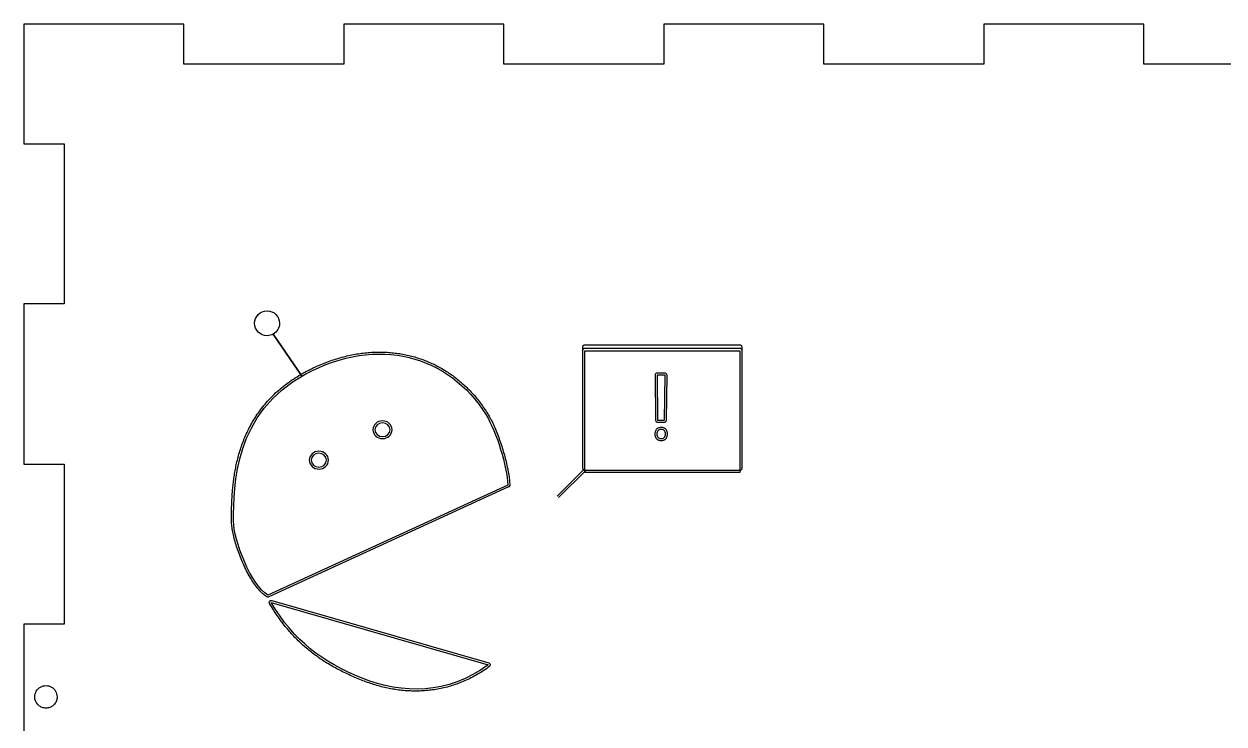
# Model space of a CAD drawing. Extents: x 296 to 898, y 544 to 846.
# Drawn here: x 296.2 to 446.2, y 758.9 to 846.4 of the extents above; entities that cross this region are included whole.
import ezdxf

# ---------------------------------------------------------------- set-up
doc = ezdxf.new("R2010")
doc.units = 0
doc.layers.get('0').update_dxf_attribs({"linetype": 'CONTINUOUS'})

msp = doc.modelspace()

# ---------------------------------------------------------------- linework, layer by layer
at = {"color": 7}
for p, q in [((316.188916, 846.372713), (296.186839, 846.372713)), ((296.186839, 846.372713), (296.186839, 831.379966)), ((316.188916, 841.363357), (316.188916, 846.372713)), ((356.193069, 846.372713), (336.190993, 846.372713)), ((336.190993, 846.372713), (336.190993, 841.363357)), ((356.193069, 841.363357), (356.193069, 846.372713)), ((396.197249, 846.372713), (376.195172, 846.372713)), ((376.195172, 846.372713), (376.195172, 841.363357)), ((396.197249, 841.363357), (396.197249, 846.372713)), ((436.201402, 846.372713), (416.199326, 846.372713)), ((416.199326, 846.372713), (416.199326, 841.363357)), ((436.201402, 841.363357), (436.201402, 846.372713)), ((336.190993, 841.363357), (316.188916, 841.363357)), ((376.195172, 841.363357), (356.193069, 841.363357)), ((416.199326, 841.363357), (396.197249, 841.363357)), ((456.203479, 841.363357), (436.201402, 841.363357)), ((296.186839, 831.379966), (301.196169, 831.379966)), ((301.196169, 831.379966), (301.196169, 811.37789)), ((301.196169, 811.37789), (296.186839, 811.37789)), ((296.186839, 811.37789), (296.186839, 791.375813)), ((296.186839, 791.375813), (301.196169, 791.375813)), ((301.196169, 791.375813), (301.196169, 771.373736)), ((301.196169, 771.373736), (296.186839, 771.373736)), ((296.186839, 771.373736), (296.186839, 751.371633))]:
    msp.add_line(p, q, dxfattribs=at)
at = {"color": 0}
for p, q in [((327.347688, 807.608448), (330.986161, 802.308931)), ((330.986161, 802.308931), (327.347688, 807.608448)), ((366.070934, 806.023838), (366.08317, 806.101092)), ((366.070934, 790.818658), (366.070934, 806.023838)), ((366.070934, 805.6086), (366.08317, 805.683779)), ((366.08317, 806.101092), (366.11868, 806.170784)), ((366.08317, 805.683779), (366.11868, 805.751599)), ((366.11868, 806.170784), (366.173988, 806.226092)), ((366.11868, 805.751599), (366.173988, 805.805421)), ((366.173988, 806.226092), (366.24368, 806.261602)), ((366.173988, 805.805421), (366.24368, 805.839976)), ((366.24368, 806.261602), (366.320934, 806.273838)), ((366.24368, 805.839976), (366.320934, 805.851884)), ((366.320934, 806.273838), (385.672987, 806.273838)), ((366.320934, 805.851884), (385.672992, 805.851884)), ((385.672987, 806.273838), (385.750241, 806.261602)), ((385.672992, 805.851884), (385.750246, 805.839976)), ((385.750241, 806.261602), (385.819933, 806.226092)), ((385.750246, 805.839976), (385.819939, 805.805421)), ((385.819933, 806.226092), (385.875241, 806.170784)), ((385.819939, 805.805421), (385.875246, 805.751599)), ((385.875241, 806.170784), (385.910751, 806.101092)), ((385.875246, 805.751599), (385.910756, 805.683779)), ((385.910751, 806.101092), (385.922987, 806.023838)), ((385.910756, 805.683779), (385.922992, 805.6086)), ((385.922987, 806.023838), (385.922987, 790.818658)), ((334.04126, 804.108586), (334.251149, 804.186911)), ((334.251149, 804.186911), (334.460889, 804.262657)), ((334.460889, 804.262657), (334.670468, 804.335831)), ((334.670468, 804.335831), (334.879873, 804.406438)), ((334.879873, 804.406438), (335.089092, 804.474486)), ((335.089092, 804.474486), (335.298113, 804.539981)), ((335.298113, 804.539981), (335.506922, 804.602927)), ((335.506922, 804.602927), (335.715507, 804.663333)), ((335.715507, 804.663333), (335.923856, 804.721203)), ((335.923856, 804.721203), (336.131957, 804.776545)), ((336.131957, 804.776545), (336.339797, 804.829364)), ((336.339797, 804.829364), (336.547362, 804.879667)), ((336.547362, 804.879667), (336.754642, 804.92746)), ((336.754642, 804.92746), (336.961623, 804.972748)), ((336.961623, 804.972748), (337.168292, 805.015539)), ((337.168292, 805.015539), (337.374637, 805.055839)), ((337.374637, 805.055839), (337.580646, 805.093653)), ((337.580646, 805.093653), (337.786305, 805.128989)), ((337.786305, 805.128989), (337.991602, 805.161851)), ((337.991602, 805.161851), (338.196525, 805.192248)), ((338.196525, 805.192248), (338.401061, 805.220184)), ((338.401061, 805.220184), (338.605196, 805.245666)), ((338.605196, 805.245666), (338.808919, 805.268701)), ((338.808919, 805.268701), (339.012216, 805.289295)), ((339.012216, 805.289295), (339.215075, 805.307453)), ((339.215075, 805.307453), (339.417484, 805.323183)), ((339.417484, 805.323183), (339.619428, 805.336491)), ((339.619428, 805.336491), (339.820896, 805.347383)), ((339.820896, 805.347383), (340.021875, 805.355865)), ((340.021875, 805.355865), (340.222352, 805.361944)), ((340.222352, 805.361944), (340.422314, 805.365627)), ((340.422314, 805.365627), (340.621748, 805.366919)), ((340.621748, 805.366919), (340.820642, 805.365827)), ((340.820642, 805.365827), (341.018982, 805.362358)), ((341.018982, 805.362358), (341.216756, 805.356517)), ((341.216756, 805.356517), (341.413951, 805.348312)), ((341.413951, 805.348312), (341.610554, 805.337749)), ((341.610554, 805.337749), (341.806552, 805.324835)), ((341.806552, 805.324835), (342.001932, 805.309575)), ((342.001932, 805.309575), (342.196681, 805.291977)), ((342.196681, 805.291977), (342.390787, 805.272047)), ((342.390787, 805.272047), (342.584236, 805.249791)), ((342.584236, 805.249791), (342.777016, 805.225217)), ((342.777016, 805.225217), (342.969113, 805.198331)), ((342.969113, 805.198331), (343.160515, 805.169139)), ((343.160515, 805.169139), (343.351209, 805.137648)), ((343.351209, 805.137648), (343.541181, 805.103865)), ((343.541181, 805.103865), (343.73042, 805.067796)), ((343.73042, 805.067796), (343.918911, 805.029449)), ((343.918911, 805.029449), (344.106641, 804.98883)), ((344.106641, 804.98883), (344.293599, 804.945945)), ((344.293599, 804.945945), (344.479771, 804.900802)), ((344.479771, 804.900802), (344.665144, 804.853406)), ((344.665144, 804.853406), (344.849705, 804.803766)), ((344.849705, 804.803766), (345.033441, 804.751888)), ((345.033441, 804.751888), (345.216339, 804.697779)), ((345.216339, 804.697779), (345.398387, 804.641445)), ((345.398387, 804.641445), (345.57957, 804.582894)), ((345.57957, 804.582894), (345.759878, 804.522132)), ((345.759878, 804.522132), (345.939295, 804.459167)), ((345.939295, 804.459167), (346.11781, 804.394004)), ((346.11781, 804.394004), (346.29541, 804.326653)), ((346.29541, 804.326653), (346.472081, 804.257118)), ((346.472081, 804.257118), (346.647811, 804.185407)), ((346.647811, 804.185407), (346.822587, 804.111528)), ((366.070934, 790.811941), (366.070934, 805.6086)), ((366.320934, 805.513392), (385.672992, 805.513392)), ((366.320934, 790.308212), (366.320934, 805.513392)), ((385.672992, 805.513392), (385.672992, 790.308212)), ((385.922992, 805.6086), (385.922992, 790.811941)), ((330.809372, 802.576158), (331.054801, 802.715621)), ((331.054801, 802.715621), (331.304765, 802.852901)), ((331.304765, 802.852901), (331.515468, 802.965311)), ((331.515468, 802.965311), (331.726182, 803.075061)), ((331.726182, 803.075061), (331.936895, 803.182159)), ((331.936895, 803.182159), (332.147594, 803.28661)), ((332.147594, 803.28661), (332.358268, 803.38842)), ((332.358268, 803.38842), (332.568904, 803.487596)), ((332.568904, 803.487596), (332.779489, 803.584143)), ((332.779489, 803.584143), (332.990013, 803.678069)), ((332.990013, 803.678069), (333.200461, 803.769379)), ((333.200461, 803.769379), (333.410822, 803.858079)), ((333.410822, 803.858079), (333.621084, 803.944177)), ((333.621084, 803.944177), (333.831234, 804.027677)), ((333.831234, 804.027677), (334.04126, 804.108586)), ((346.822587, 804.111528), (346.996396, 804.035488)), ((346.996396, 804.035488), (347.169225, 803.957292)), ((347.169225, 803.957292), (347.341062, 803.876949)), ((347.341062, 803.876949), (347.511892, 803.794466)), ((347.511892, 803.794466), (347.681705, 803.709849)), ((347.681705, 803.709849), (347.850486, 803.623106)), ((347.850486, 803.623106), (348.018223, 803.534244)), ((348.018223, 803.534244), (348.184903, 803.44327)), ((348.184903, 803.44327), (348.350513, 803.350192)), ((348.350513, 803.350192), (348.515041, 803.255016)), ((348.515041, 803.255016), (348.678474, 803.157749)), ((348.678474, 803.157749), (348.840799, 803.058399)), ((348.840799, 803.058399), (349.002003, 802.956974)), ((349.002003, 802.956974), (349.162074, 802.85348)), ((349.162074, 802.85348), (349.320999, 802.747924)), ((349.320999, 802.747924), (349.478764, 802.640314)), ((375.182168, 802.683243), (375.126774, 802.627155)), ((375.252273, 802.719293), (375.182168, 802.683243)), ((375.330119, 802.731722), (375.252273, 802.719293)), ((376.334439, 802.731722), (375.330119, 802.731722)), ((376.41233, 802.719278), (376.334439, 802.731722)), ((376.482467, 802.683186), (376.41233, 802.719278)), ((376.537868, 802.627038), (376.482467, 802.683186)), ((328.595872, 801.07072), (328.798114, 801.229692)), ((328.798114, 801.229692), (329.004497, 801.386905)), ((329.004497, 801.386905), (329.21506, 801.542316)), ((329.21506, 801.542316), (329.429843, 801.695883)), ((329.429843, 801.695883), (329.648886, 801.847563)), ((329.648886, 801.847563), (329.872227, 801.997312)), ((329.872227, 801.997312), (330.099907, 802.145088)), ((330.099907, 802.145088), (330.331965, 802.29085)), ((330.331965, 802.29085), (330.56844, 802.434554)), ((330.56844, 802.434554), (330.809372, 802.576158)), ((349.478764, 802.640314), (349.635359, 802.530657)), ((349.635359, 802.530657), (349.790769, 802.418961)), ((349.790769, 802.418961), (349.944982, 802.305232)), ((349.944982, 802.305232), (350.097986, 802.189478)), ((350.097986, 802.189478), (350.249769, 802.071706)), ((350.249769, 802.071706), (350.400316, 801.951924)), ((350.400316, 801.951924), (350.549617, 801.830139)), ((350.549617, 801.830139), (350.697657, 801.706358)), ((350.697657, 801.706358), (350.844426, 801.580588)), ((350.844426, 801.580588), (350.989909, 801.452837)), ((350.989909, 801.452837), (351.134096, 801.323113)), ((351.134096, 801.323113), (351.276973, 801.191422)), ((351.276973, 801.191422), (351.418527, 801.057771)), ((375.091598, 802.556606), (375.080138, 802.478612)), ((375.080138, 802.478612), (375.150333, 796.836065)), ((375.126774, 802.627155), (375.091598, 802.556606)), ((376.334439, 802.481722), (375.330119, 802.481722)), ((375.330119, 802.481722), (375.400313, 796.839175)), ((376.258845, 796.839175), (376.334439, 802.481722)), ((376.508822, 796.835826), (376.584416, 802.478373)), ((376.573017, 802.556424), (376.537868, 802.627038)), ((376.584416, 802.478373), (376.573017, 802.556424)), ((326.955477, 799.568006), (327.122242, 799.740847)), ((327.122242, 799.740847), (327.292788, 799.912323)), ((327.292788, 799.912323), (327.467157, 800.082388)), ((327.467157, 800.082388), (327.645388, 800.251)), ((327.645388, 800.251), (327.827521, 800.418114)), ((327.827521, 800.418114), (328.013596, 800.583687)), ((328.013596, 800.583687), (328.203653, 800.747674)), ((328.203653, 800.747674), (328.397732, 800.910033)), ((328.397732, 800.910033), (328.595872, 801.07072)), ((351.418527, 801.057771), (351.558747, 800.922169)), ((351.558747, 800.922169), (351.69762, 800.784622)), ((351.69762, 800.784622), (351.835133, 800.645139)), ((351.835133, 800.645139), (351.971275, 800.503725)), ((351.971275, 800.503725), (352.106032, 800.360389)), ((352.106032, 800.360389), (352.239392, 800.215138)), ((352.239392, 800.215138), (352.371343, 800.067979)), ((352.371343, 800.067979), (352.501874, 799.91892)), ((352.501874, 799.91892), (352.63097, 799.767968)), ((352.63097, 799.767968), (352.75862, 799.61513)), ((325.752624, 798.141403), (325.8906, 798.323581)), ((325.8906, 798.323581), (326.032032, 798.504747)), ((326.032032, 798.504747), (326.176959, 798.684856)), ((326.176959, 798.684856), (326.325424, 798.863865)), ((326.325424, 798.863865), (326.477468, 799.041728)), ((326.477468, 799.041728), (326.63313, 799.218402)), ((326.63313, 799.218402), (326.792453, 799.393843)), ((326.792453, 799.393843), (326.955477, 799.568006)), ((352.75862, 799.61513), (352.884813, 799.460414)), ((352.884813, 799.460414), (353.009534, 799.303827)), ((353.009534, 799.303827), (353.132773, 799.145376)), ((353.132773, 799.145376), (353.254517, 798.985068)), ((353.254517, 798.985068), (353.374753, 798.822912)), ((353.374753, 798.822912), (353.493471, 798.658914)), ((353.493471, 798.658914), (353.610656, 798.493081)), ((353.610656, 798.493081), (353.726298, 798.325422)), ((353.726298, 798.325422), (353.840383, 798.155943)), ((324.768195, 796.652846), (324.880033, 796.841531)), ((324.880033, 796.841531), (324.994992, 797.029556)), ((324.994992, 797.029556), (325.113112, 797.216879)), ((325.113112, 797.216879), (325.234438, 797.403454)), ((325.234438, 797.403454), (325.35901, 797.589238)), ((325.35901, 797.589238), (325.48687, 797.774187)), ((325.48687, 797.774187), (325.618061, 797.958257)), ((325.618061, 797.958257), (325.752624, 798.141403)), ((340.548127, 796.686051), (340.345589, 796.586082)), ((340.770514, 796.748831), (340.548127, 796.686051)), ((341.00776, 796.7706), (340.770514, 796.748831)), ((341.245006, 796.748831), (341.00776, 796.7706)), ((341.467394, 796.686051), (341.245006, 796.748831)), ((341.669933, 796.586082), (341.467394, 796.686051)), ((353.840383, 798.155943), (353.952901, 797.984651)), ((353.952901, 797.984651), (354.063838, 797.811554)), ((354.063838, 797.811554), (354.173182, 797.636659)), ((354.173182, 797.636659), (354.261933, 797.489649)), ((354.261933, 797.489649), (354.350492, 797.336526)), ((354.350492, 797.336526), (354.438814, 797.177537)), ((354.438814, 797.177537), (354.526849, 797.012932)), ((354.526849, 797.012932), (354.614537, 796.842966)), ((354.614537, 796.842966), (354.701816, 796.667898)), ((375.150333, 796.836065), (375.16333, 796.759558)), ((375.16333, 796.759558), (375.199162, 796.690723)), ((375.199162, 796.690723), (375.254375, 796.636192)), ((375.400313, 796.839175), (376.258845, 796.839175)), ((376.404705, 796.636136), (376.459911, 796.690608)), ((376.459911, 796.690608), (376.495767, 796.759377)), ((376.495767, 796.759377), (376.508822, 796.835826)), ((323.980711, 795.124908), (324.069121, 795.317288)), ((324.069121, 795.317288), (324.160309, 795.509359)), ((324.160309, 795.509359), (324.254319, 795.701076)), ((324.254319, 795.701076), (324.351194, 795.892398)), ((324.351194, 795.892398), (324.450976, 796.083279)), ((324.450976, 796.083279), (324.553709, 796.273677)), ((324.553709, 796.273677), (324.659434, 796.463547)), ((324.659434, 796.463547), (324.768195, 796.652846)), ((339.832848, 795.885676), (339.807438, 795.656664)), ((339.807438, 795.656664), (339.832848, 795.427654)), ((339.905452, 796.098404), (339.832848, 795.885676)), ((339.832848, 795.427654), (339.905452, 795.214927)), ((340.01908, 796.288815), (339.905452, 796.098404)), ((339.905452, 795.214927), (340.01908, 795.024518)), ((340.167612, 796.452542), (340.01908, 796.288815)), ((340.345589, 796.586082), (340.167612, 796.452542)), ((341.84791, 796.452542), (341.669933, 796.586082)), ((341.996442, 796.288815), (341.84791, 796.452542)), ((342.110071, 796.098404), (341.996442, 796.288815)), ((341.996442, 795.024517), (342.11007, 795.214927)), ((342.11007, 795.214927), (342.182674, 795.427654)), ((342.182674, 795.885676), (342.110071, 796.098404)), ((342.208084, 795.656664), (342.182674, 795.885676)), ((342.182674, 795.427654), (342.208084, 795.656664)), ((354.701816, 796.667898), (354.788617, 796.487988)), ((354.788617, 796.487988), (354.874869, 796.303501)), ((354.874869, 796.303501), (354.960498, 796.114702)), ((354.960498, 796.114702), (355.045428, 795.921859)), ((355.045428, 795.921859), (355.129581, 795.725241)), ((355.129581, 795.725241), (355.212878, 795.525119)), ((355.212878, 795.525119), (355.295237, 795.321765)), ((355.295237, 795.321765), (355.376577, 795.115451)), ((375.064764, 795.236728), (375.058931, 795.136434)), ((375.066105, 795.249165), (375.064764, 795.236728)), ((375.068065, 795.261518), (375.066105, 795.249165)), ((375.085597, 795.356039), (375.068065, 795.261518)), ((375.088826, 795.369386), (375.085597, 795.356039)), ((375.092782, 795.382535), (375.088826, 795.369386)), ((375.122165, 795.470938), (375.092782, 795.382535)), ((375.124753, 795.477744), (375.122165, 795.470938)), ((375.127538, 795.484471), (375.124753, 795.477744)), ((375.130518, 795.491114), (375.127538, 795.484471)), ((375.133691, 795.497667), (375.130518, 795.491114)), ((375.171489, 795.57294), (375.133691, 795.497667)), ((375.17491, 795.579509), (375.171489, 795.57294)), ((375.178525, 795.585974), (375.17491, 795.579509)), ((375.18233, 795.592329), (375.178525, 795.585974)), ((375.186321, 795.598569), (375.18233, 795.592329)), ((375.190495, 795.604688), (375.186321, 795.598569)), ((375.239102, 795.673716), (375.190495, 795.604688)), ((375.24425, 795.680761), (375.239102, 795.673716)), ((375.24964, 795.687623), (375.24425, 795.680761)), ((375.255266, 795.694292), (375.24964, 795.687623)), ((375.254375, 796.636192), (375.323651, 796.601219)), ((375.261122, 795.700761), (375.255266, 795.694292)), ((375.2672, 795.707022), (375.261122, 795.700761)), ((375.326789, 795.766298), (375.2672, 795.707022)), ((375.323651, 796.601219), (375.400313, 796.589175)), ((375.33423, 795.773401), (375.326789, 795.766298)), ((375.341956, 795.780192), (375.33423, 795.773401)), ((375.349955, 795.786659), (375.341956, 795.780192)), ((375.358213, 795.792791), (375.349955, 795.786659)), ((375.366717, 795.798579), (375.358213, 795.792791)), ((375.437557, 795.84469), (375.366717, 795.798579)), ((375.400313, 796.589175), (376.258845, 796.589175)), ((375.445846, 795.849858), (375.437557, 795.84469)), ((375.45433, 795.854698), (375.445846, 795.849858)), ((375.462997, 795.859203), (375.45433, 795.854698)), ((375.471834, 795.863366), (375.462997, 795.859203)), ((375.480826, 795.86718), (375.471834, 795.863366)), ((375.562908, 795.900122), (375.480826, 795.86718)), ((375.570985, 795.903202), (375.562908, 795.900122)), ((375.579163, 795.906001), (375.570985, 795.903202)), ((375.587434, 795.908516), (375.579163, 795.906001)), ((375.595786, 795.910744), (375.587434, 795.908516)), ((375.604211, 795.912681), (375.595786, 795.910744)), ((375.704679, 795.933855), (375.604211, 795.912681)), ((375.711869, 795.935053), (375.704679, 795.933855)), ((375.719092, 795.93604), (375.711869, 795.935053)), ((375.72634, 795.936816), (375.719092, 795.93604)), ((375.733608, 795.937381), (375.72634, 795.936816)), ((375.838149, 795.943971), (375.733608, 795.937381)), ((375.850843, 795.944448), (375.838149, 795.943971)), ((375.857195, 795.944445), (375.850843, 795.944448)), ((375.869888, 795.943953), (375.857195, 795.944445)), ((375.972577, 795.937363), (375.869888, 795.943953)), ((375.979919, 795.936783), (375.972577, 795.937363)), ((375.987241, 795.935987), (375.979919, 795.936783)), ((375.994536, 795.934976), (375.987241, 795.935987)), ((376.001799, 795.93375), (375.994536, 795.934976)), ((376.009021, 795.932311), (376.001799, 795.93375)), ((376.101137, 795.912543), (376.009021, 795.932311)), ((376.10954, 795.910588), (376.101137, 795.912543)), ((376.11787, 795.908344), (376.10954, 795.910588)), ((376.126119, 795.905813), (376.11787, 795.908344)), ((376.134274, 795.903), (376.126119, 795.905813)), ((376.142328, 795.899906), (376.134274, 795.903)), ((376.223866, 795.866965), (376.142328, 795.899906)), ((376.23271, 795.863192), (376.223866, 795.866965)), ((376.241403, 795.859082), (376.23271, 795.863192)), ((376.249932, 795.854641), (376.241403, 795.859082)), ((376.258283, 795.849875), (376.249932, 795.854641)), ((376.266445, 795.844792), (376.258283, 795.849875)), ((376.258845, 796.589175), (376.335462, 796.601204)), ((376.3374, 795.798681), (376.266445, 795.844792)), ((376.335462, 796.601204), (376.404705, 796.636136)), ((376.345674, 795.793066), (376.3374, 795.798681)), ((376.353716, 795.787125), (376.345674, 795.793066)), ((376.361514, 795.780867), (376.353716, 795.787125)), ((376.369055, 795.774302), (376.361514, 795.780867)), ((376.376328, 795.767441), (376.369055, 795.774302)), ((376.436698, 795.708165), (376.376328, 795.767441)), ((376.442722, 795.702043), (376.436698, 795.708165)), ((376.448532, 795.695718), (376.442722, 795.702043)), ((376.454122, 795.689198), (376.448532, 795.695718)), ((376.459484, 795.682489), (376.454122, 795.689198)), ((376.464612, 795.6756), (376.459484, 795.682489)), ((376.51418, 795.606572), (376.464612, 795.6756)), ((376.518447, 795.600439), (376.51418, 795.606572)), ((376.522528, 795.594182), (376.518447, 795.600439)), ((376.52642, 795.587805), (376.522528, 795.594182)), ((376.53012, 795.581315), (376.52642, 795.587805)), ((376.533625, 795.574717), (376.53012, 795.581315)), ((376.572178, 795.499445), (376.533625, 795.574717)), ((376.575445, 795.492828), (376.572178, 795.499445)), ((376.578515, 795.486117), (376.575445, 795.492828)), ((376.581385, 795.479319), (376.578515, 795.486117)), ((376.584054, 795.472439), (376.581385, 795.479319)), ((376.586518, 795.465484), (376.584054, 795.472439)), ((376.616199, 795.37731), (376.586518, 795.465484)), ((376.619923, 795.363846), (376.616199, 795.37731)), ((376.622889, 795.350196), (376.619923, 795.363846)), ((376.640512, 795.256128), (376.622889, 795.350196)), ((376.642228, 795.24349), (376.640512, 795.256128)), ((376.643298, 795.230782), (376.642228, 795.24349)), ((376.648806, 795.136727), (376.643298, 795.230782)), ((323.36831, 793.579908), (323.436039, 793.773211)), ((323.436039, 793.773211), (323.506202, 793.966549)), ((323.506202, 793.966549), (323.578842, 794.159879)), ((323.578842, 794.159879), (323.654002, 794.353158)), ((323.654002, 794.353158), (323.731726, 794.546344)), ((323.731726, 794.546344), (323.812057, 794.739393)), ((323.812057, 794.739393), (323.895038, 794.932262)), ((323.895038, 794.932262), (323.980711, 795.124908)), ((340.01908, 795.024518), (340.167613, 794.860791)), ((340.167613, 794.860791), (340.345589, 794.727252)), ((340.345589, 794.727252), (340.548127, 794.627283)), ((340.548127, 794.627283), (340.770514, 794.564503)), ((340.770514, 794.564503), (341.00776, 794.542734)), ((341.00776, 794.542734), (341.245006, 794.564503)), ((341.245006, 794.564503), (341.467394, 794.627283)), ((341.467394, 794.627283), (341.669933, 794.727252)), ((341.669933, 794.727252), (341.847909, 794.860791)), ((341.847909, 794.860791), (341.996442, 795.024517)), ((355.376577, 795.115451), (355.456816, 794.906451)), ((355.456816, 794.906451), (355.535869, 794.69504)), ((355.535869, 794.69504), (355.613654, 794.481491)), ((355.613654, 794.481491), (355.690085, 794.26608)), ((355.690085, 794.26608), (355.765078, 794.049083)), ((355.765078, 794.049083), (355.838547, 793.830774)), ((355.838547, 793.830774), (355.910407, 793.611431)), ((375.058931, 795.136434), (375.058537, 795.124966)), ((375.058537, 795.124966), (375.058669, 795.113492)), ((375.058669, 795.113492), (375.06433, 795.01391)), ((375.06433, 795.01391), (375.065373, 795.001329)), ((375.065373, 795.001329), (375.067049, 794.988817)), ((375.067049, 794.988817), (375.084317, 794.895437)), ((375.084317, 794.895437), (375.087258, 794.881752)), ((375.087258, 794.881752), (375.09096, 794.868253)), ((375.09096, 794.868253), (375.120087, 794.781125)), ((375.120087, 794.781125), (375.122577, 794.774056)), ((375.122577, 794.774056), (375.125278, 794.767065)), ((375.125278, 794.767065), (375.128187, 794.760158)), ((375.128187, 794.760158), (375.131302, 794.753342)), ((375.131302, 794.753342), (375.13462, 794.746622)), ((375.13462, 794.746622), (375.172418, 794.672866)), ((375.172418, 794.672866), (375.176029, 794.66608)), ((375.176029, 794.66608), (375.179846, 794.659408)), ((375.179846, 794.659408), (375.183867, 794.652856)), ((375.183867, 794.652856), (375.188088, 794.646432)), ((375.188088, 794.646432), (375.192503, 794.64014)), ((375.192503, 794.64014), (375.24111, 794.573099)), ((375.24111, 794.573099), (375.246445, 794.566009)), ((375.246445, 794.566009), (375.252028, 794.559113)), ((375.252028, 794.559113), (375.257853, 794.552419)), ((375.257853, 794.552419), (375.263911, 794.545936)), ((375.263911, 794.545936), (375.270195, 794.539673)), ((375.270195, 794.539673), (375.329785, 794.482351)), ((375.329785, 794.482351), (375.337283, 794.475427)), ((375.337283, 794.475427), (375.345057, 794.468815)), ((375.345057, 794.468815), (375.353095, 794.462526)), ((375.353095, 794.462526), (375.361383, 794.45657)), ((375.361383, 794.45657), (375.369907, 794.450958)), ((375.369907, 794.450958), (375.440747, 794.40636)), ((375.440747, 794.40636), (375.448948, 794.401414)), ((375.448948, 794.401414), (375.457333, 794.396785)), ((375.457333, 794.396785), (375.465889, 794.392481)), ((375.465889, 794.392481), (375.474603, 794.388508)), ((375.474603, 794.388508), (375.483463, 794.384871)), ((375.483463, 794.384871), (375.565545, 794.353006)), ((375.565545, 794.353006), (375.573432, 794.350095)), ((375.573432, 794.350095), (375.581413, 794.347452)), ((375.581413, 794.347452), (375.589479, 794.345078)), ((375.589479, 794.345078), (375.597619, 794.342977)), ((375.597619, 794.342977), (375.605826, 794.341151)), ((375.605826, 794.341151), (375.699141, 794.322025)), ((375.699141, 794.322025), (375.713049, 794.319582)), ((375.713049, 794.319582), (375.727073, 794.317928)), ((375.727073, 794.317928), (375.838656, 794.311021)), ((375.838656, 794.311021), (375.850941, 794.310575)), ((375.850941, 794.310575), (375.863233, 794.310733)), ((375.863233, 794.310733), (375.972061, 794.317415)), ((375.972061, 794.317415), (375.979175, 794.317959)), ((375.979175, 794.317959), (375.98627, 794.318705)), ((375.98627, 794.318705), (375.993341, 794.319654)), ((375.993341, 794.319654), (376.000383, 794.320804)), ((376.000383, 794.320804), (376.099503, 794.34128)), ((376.099503, 794.34128), (376.10769, 794.343123)), ((376.10769, 794.343123), (376.11581, 794.345241)), ((376.11581, 794.345241), (376.123855, 794.347629)), ((376.123855, 794.347629), (376.131815, 794.350287)), ((376.131815, 794.350287), (376.139681, 794.35321)), ((376.139681, 794.35321), (376.221219, 794.385075)), ((376.221219, 794.385075), (376.229934, 794.388672)), ((376.229934, 794.388672), (376.238507, 794.392595)), ((376.238507, 794.392595), (376.246926, 794.396838)), ((376.246926, 794.396838), (376.25518, 794.401396)), ((376.25518, 794.401396), (376.263255, 794.406262)), ((376.263255, 794.406262), (376.334211, 794.45086)), ((376.334211, 794.45086), (376.342502, 794.456303)), ((376.342502, 794.456303), (376.35057, 794.462071)), ((376.35057, 794.462071), (376.358403, 794.468154)), ((376.358403, 794.468154), (376.365989, 794.474544)), ((376.365989, 794.474544), (376.373315, 794.481229)), ((376.373315, 794.481229), (376.433685, 794.538551)), ((376.433685, 794.538551), (376.439911, 794.544672)), ((376.439911, 794.544672), (376.445919, 794.551007)), ((376.445919, 794.551007), (376.451702, 794.557548)), ((376.451702, 794.557548), (376.457253, 794.564287)), ((376.457253, 794.564287), (376.462566, 794.571216)), ((376.462566, 794.571216), (376.512134, 794.638257)), ((376.512134, 794.638257), (376.516644, 794.644559)), ((376.516644, 794.644559), (376.520957, 794.650999)), ((376.520957, 794.650999), (376.525068, 794.657569)), ((376.525068, 794.657569), (376.528974, 794.664263)), ((376.528974, 794.664263), (376.53267, 794.671075)), ((376.53267, 794.671075), (376.571223, 794.74483)), ((376.571223, 794.74483), (376.574639, 794.751613)), ((376.574639, 794.751613), (376.577847, 794.758497)), ((376.577847, 794.758497), (376.580844, 794.765476)), ((376.580844, 794.765476), (376.583628, 794.772542)), ((376.583628, 794.772542), (376.586196, 794.779689)), ((376.586196, 794.779689), (376.613734, 794.860151)), ((376.613734, 794.860151), (376.615943, 794.866919)), ((376.615943, 794.866919), (376.617959, 794.873748)), ((376.617959, 794.873748), (376.61978, 794.880632)), ((376.61978, 794.880632), (376.621403, 794.887564)), ((376.621403, 794.887564), (376.639352, 794.9817)), ((376.639352, 794.9817), (376.641422, 794.994404)), ((376.641422, 794.994404), (376.642837, 795.007197)), ((376.642837, 795.007197), (376.648804, 795.107466)), ((376.648804, 795.107466), (376.649216, 795.119169)), ((376.649217, 795.125024), (376.648806, 795.136727)), ((376.649216, 795.119169), (376.649217, 795.125024)), ((322.908924, 792.039846), (322.958735, 792.231339)), ((322.958735, 792.231339), (323.010635, 792.423207)), ((323.010635, 792.423207), (323.064667, 792.615407)), ((323.064667, 792.615407), (323.120873, 792.807897)), ((323.120873, 792.807897), (323.179297, 793.000634)), ((323.179297, 793.000634), (323.239983, 793.193577)), ((323.239983, 793.193577), (323.302973, 793.386682)), ((323.302973, 793.386682), (323.36831, 793.579908)), ((331.957285, 792.297114), (331.884681, 792.084386)), ((331.957284, 792.297111), (331.884681, 792.084382)), ((332.070913, 792.487521), (331.957284, 792.297111)), ((332.070914, 792.487523), (331.957285, 792.297114)), ((332.219447, 792.651247), (332.070913, 792.487521)), ((332.219447, 792.651248), (332.070914, 792.487523)), ((332.397424, 792.784786), (332.219447, 792.651248)), ((332.397424, 792.784785), (332.219447, 792.651247)), ((332.599963, 792.884753), (332.397424, 792.784785)), ((332.599963, 792.884753), (332.397424, 792.784786)), ((332.82235, 792.947531), (332.599963, 792.884753)), ((332.82235, 792.947531), (332.599963, 792.884753)), ((333.059595, 792.9693), (332.82235, 792.947531)), ((333.059595, 792.9693), (332.82235, 792.947531)), ((333.296841, 792.947531), (333.059595, 792.9693)), ((333.296841, 792.947531), (333.059595, 792.9693)), ((333.519228, 792.884753), (333.296841, 792.947531)), ((333.519227, 792.884753), (333.296841, 792.947531)), ((333.721766, 792.784786), (333.519227, 792.884753)), ((333.721767, 792.784785), (333.519228, 792.884753)), ((333.899743, 792.651248), (333.721766, 792.784786)), ((333.899744, 792.651247), (333.721767, 792.784785)), ((334.048277, 792.487523), (333.899743, 792.651248)), ((334.048277, 792.487521), (333.899744, 792.651247)), ((334.161906, 792.297114), (334.048277, 792.487523)), ((334.161906, 792.297111), (334.048277, 792.487521)), ((334.234509, 792.084386), (334.161906, 792.297114)), ((334.23451, 792.084382), (334.161906, 792.297111)), ((355.910407, 793.611431), (355.980571, 793.391329)), ((355.980571, 793.391329), (356.048955, 793.170744)), ((356.048955, 793.170744), (356.11547, 792.949951)), ((356.11547, 792.949951), (356.180031, 792.729227)), ((356.180031, 792.729227), (356.242551, 792.508847)), ((356.242551, 792.508847), (356.302942, 792.289087)), ((356.302942, 792.289087), (356.361119, 792.070219)), ((322.580432, 790.526444), (322.61509, 790.713424)), ((322.61509, 790.713424), (322.651492, 790.901115)), ((322.651492, 790.901115), (322.68968, 791.089476)), ((322.68968, 791.089476), (322.729697, 791.278463)), ((322.729697, 791.278463), (322.771587, 791.468036)), ((322.771587, 791.468036), (322.815393, 791.658153)), ((322.815393, 791.658153), (322.861157, 791.84877)), ((322.861157, 791.84877), (322.908924, 792.039846)), ((331.884681, 792.084386), (331.859271, 791.855374)), ((331.884681, 792.084382), (331.859271, 791.855369)), ((331.859271, 791.855374), (331.884681, 791.626362)), ((331.859271, 791.855369), (331.884681, 791.626358)), ((331.884681, 791.626362), (331.957284, 791.413632)), ((331.884681, 791.626358), (331.957285, 791.413629)), ((331.957284, 791.413632), (332.070913, 791.223222)), ((331.957285, 791.413629), (332.070913, 791.22322)), ((332.070913, 791.223222), (332.219446, 791.059495)), ((332.070913, 791.22322), (332.219446, 791.059494)), ((332.219446, 791.059495), (332.397423, 790.925955)), ((332.219446, 791.059494), (332.397423, 790.925955)), ((332.397423, 790.925955), (332.599962, 790.825986)), ((332.397423, 790.925955), (332.599962, 790.825986)), ((332.599962, 790.825986), (332.822349, 790.763207)), ((332.599962, 790.825986), (332.822349, 790.763207)), ((332.822349, 790.763207), (333.059595, 790.741438)), ((332.822349, 790.763207), (333.059595, 790.741438)), ((333.059595, 790.741438), (333.296841, 790.763207)), ((333.059595, 790.741438), (333.296841, 790.763207)), ((333.296841, 790.763207), (333.519228, 790.825986)), ((333.296841, 790.763207), (333.519229, 790.825986)), ((333.519228, 790.825986), (333.721767, 790.925955)), ((333.519229, 790.825986), (333.721767, 790.925955)), ((333.721767, 790.925955), (333.899744, 791.059495)), ((333.721767, 790.925955), (333.899744, 791.059494)), ((333.899744, 791.059495), (334.048277, 791.223222)), ((333.899744, 791.059494), (334.048277, 791.22322)), ((334.048277, 791.223222), (334.161906, 791.413632)), ((334.048277, 791.22322), (334.161906, 791.413629)), ((334.161906, 791.413632), (334.23451, 791.626362)), ((334.161906, 791.413629), (334.23451, 791.626358)), ((334.259919, 791.855374), (334.234509, 792.084386)), ((334.259919, 791.855369), (334.23451, 792.084382)), ((334.23451, 791.626362), (334.259919, 791.855374)), ((334.23451, 791.626358), (334.259919, 791.855369)), ((356.361119, 792.070219), (356.416992, 791.85252)), ((356.416992, 791.85252), (356.470476, 791.636261)), ((356.470476, 791.636261), (356.521482, 791.421716)), ((356.521482, 791.421716), (356.569922, 791.209156)), ((356.569922, 791.209156), (356.615708, 790.998852)), ((356.615708, 790.998852), (356.658752, 790.791071)), ((356.658752, 790.791071), (356.698965, 790.586082)), ((366.320934, 790.818658), (362.849011, 787.346736)), ((366.08317, 790.741403), (366.070934, 790.818658)), ((366.08317, 790.736762), (366.070934, 790.811941)), ((366.11868, 790.671711), (366.08317, 790.741403)), ((366.11868, 790.668943), (366.08317, 790.736762)), ((385.910751, 790.741403), (385.875241, 790.671711)), ((385.910756, 790.736762), (385.875246, 790.668943)), ((385.922987, 790.818658), (385.910751, 790.741403)), ((385.922992, 790.811941), (385.910756, 790.736762)), ((322.360764, 789.061239), (322.383023, 789.24102)), ((322.383023, 789.24102), (322.406683, 789.421848)), ((322.406683, 789.421848), (322.431784, 789.60368)), ((322.431784, 789.60368), (322.458371, 789.786475)), ((322.458371, 789.786475), (322.486487, 789.970191)), ((322.486487, 789.970191), (322.516173, 790.154785)), ((322.516173, 790.154785), (322.547474, 790.340217)), ((322.547474, 790.340217), (322.580432, 790.526444)), ((356.698965, 790.586082), (356.736258, 790.384148)), ((356.736258, 790.384148), (356.77054, 790.185533)), ((356.77054, 790.185533), (356.80172, 789.990495)), ((356.80172, 789.990495), (356.829708, 789.799291)), ((356.829708, 789.799291), (356.854409, 789.612172)), ((356.854409, 789.612172), (356.875728, 789.429385)), ((356.875728, 789.429385), (356.893568, 789.251168)), ((356.893568, 789.251168), (356.907827, 789.077754)), ((366.49771, 790.641881), (363.025788, 787.169959)), ((366.173988, 790.616403), (366.11868, 790.671711)), ((366.173988, 790.615121), (366.11868, 790.668943)), ((366.24368, 790.580893), (366.173988, 790.616403)), ((366.24368, 790.580565), (366.173988, 790.615121)), ((366.320934, 790.568658), (366.24368, 790.580893)), ((366.320934, 790.568658), (366.24368, 790.580565)), ((385.672992, 790.568658), (366.320934, 790.568658)), ((385.672987, 790.568658), (366.320934, 790.568658)), ((385.672992, 790.308212), (366.320934, 790.308212)), ((385.750241, 790.580893), (385.672987, 790.568658)), ((385.750246, 790.580565), (385.672992, 790.568658)), ((385.819933, 790.616403), (385.750241, 790.580893)), ((385.819939, 790.615121), (385.750246, 790.580565)), ((385.875241, 790.671711), (385.819933, 790.616403)), ((385.875246, 790.668943), (385.819939, 790.615121)), ((322.227935, 787.665697), (322.240538, 787.835596)), ((322.240538, 787.835596), (322.254199, 788.006877)), ((322.254199, 788.006877), (322.268961, 788.179499)), ((322.268961, 788.179499), (322.284865, 788.353418)), ((322.284865, 788.353418), (322.301954, 788.528594)), ((322.301954, 788.528594), (322.320272, 788.704984)), ((322.320272, 788.704984), (322.339861, 788.882546)), ((322.339861, 788.882546), (322.360764, 789.061239)), ((356.675285, 788.738685), (326.690301, 774.994705)), ((356.779454, 788.511422), (326.79447, 774.767441)), ((356.829355, 788.541804), (356.779454, 788.511422)), ((356.870842, 788.582937), (356.829355, 788.541804)), ((356.90165, 788.632576), (356.870842, 788.582937)), ((356.920095, 788.68801), (356.90165, 788.632576)), ((356.907827, 789.077754), (356.918399, 788.909365)), ((356.918399, 788.909365), (356.925172, 788.746211)), ((356.925172, 788.746211), (356.920095, 788.68801)), ((322.150672, 786.052018), (322.155046, 786.20577)), ((322.155046, 786.20577), (322.160052, 786.361328)), ((322.160052, 786.361328), (322.165732, 786.518649)), ((322.165732, 786.518649), (322.172128, 786.677691)), ((322.172128, 786.677691), (322.179283, 786.838411)), ((322.179283, 786.838411), (322.18724, 787.000766)), ((322.18724, 787.000766), (322.196041, 787.164715)), ((322.196041, 787.164715), (322.205728, 787.330214)), ((322.205728, 787.330214), (322.216345, 787.497222)), ((322.216345, 787.497222), (322.227935, 787.665697)), ((322.132084, 784.492278), (322.132709, 784.75662)), ((322.132709, 784.75662), (322.133311, 784.892176)), ((322.133311, 784.892176), (322.134163, 785.029928)), ((322.134163, 785.029928), (322.135306, 785.169833)), ((322.135306, 785.169833), (322.136784, 785.311847)), ((322.136784, 785.311847), (322.138639, 785.455925)), ((322.138639, 785.455925), (322.140912, 785.602025)), ((322.140912, 785.602025), (322.143648, 785.750102)), ((322.143648, 785.750102), (322.146887, 785.900114)), ((322.146887, 785.900114), (322.150672, 786.052018)), ((322.131951, 784.23726), (322.132084, 784.492278)), ((322.134512, 784.089317), (322.131951, 784.23726)), ((322.142069, 783.935305), (322.134512, 784.089317)), ((322.154452, 783.775395), (322.142069, 783.935305)), ((322.171518, 783.609789), (322.154452, 783.775395)), ((322.193136, 783.438712), (322.171518, 783.609789)), ((322.219185, 783.262409), (322.193136, 783.438712)), ((322.249554, 783.08114), (322.219185, 783.262409)), ((322.284135, 782.895175), (322.249554, 783.08114)), ((322.322824, 782.704798), (322.284135, 782.895175)), ((322.365518, 782.510296), (322.322824, 782.704798)), ((322.412119, 782.311967), (322.365518, 782.510296)), ((322.462528, 782.110111), (322.412119, 782.311967)), ((322.516648, 781.905032), (322.462528, 782.110111)), ((322.574382, 781.69704), (322.516648, 781.905032)), ((322.635633, 781.486445), (322.574382, 781.69704)), ((322.700307, 781.273561), (322.635633, 781.486445)), ((322.768309, 781.058703), (322.700307, 781.273561)), ((322.839542, 780.842189), (322.768309, 781.058703)), ((322.913914, 780.624337), (322.839542, 780.842189)), ((322.991329, 780.405465), (322.913914, 780.624337)), ((323.071694, 780.185894), (322.991329, 780.405465)), ((323.154915, 779.965945), (323.071694, 780.185894)), ((323.240899, 779.745939), (323.154915, 779.965945)), ((323.329554, 779.526196), (323.240899, 779.745939)), ((323.420786, 779.30704), (323.329554, 779.526196)), ((323.514504, 779.088791), (323.420786, 779.30704)), ((323.610616, 778.871772), (323.514504, 779.088791)), ((323.709033, 778.656305), (323.610616, 778.871772)), ((323.809663, 778.442709), (323.709033, 778.656305)), ((323.912419, 778.231308), (323.809663, 778.442709)), ((324.017212, 778.02242), (323.912419, 778.231308)), ((324.123956, 777.816368), (324.017212, 778.02242)), ((324.232565, 777.613469), (324.123956, 777.816368)), ((324.342956, 777.414043), (324.232565, 777.613469)), ((324.455048, 777.218408), (324.342956, 777.414043)), ((324.568761, 777.026881), (324.455048, 777.218408)), ((324.684019, 776.839777), (324.568761, 777.026881)), ((324.80075, 776.657411), (324.684019, 776.839777)), ((324.918884, 776.480098), (324.80075, 776.657411)), ((325.038357, 776.30815), (324.918884, 776.480098)), ((325.159112, 776.141879), (325.038357, 776.30815)), ((325.281096, 775.981594), (325.159112, 776.141879)), ((325.404268, 775.827607), (325.281096, 775.981594)), ((325.528593, 775.680228), (325.404268, 775.827607)), ((325.65405, 775.539769), (325.528593, 775.680228)), ((325.780631, 775.406545), (325.65405, 775.539769)), ((325.908346, 775.280875), (325.780631, 775.406545)), ((326.037222, 775.163089), (325.908346, 775.280875)), ((326.167306, 775.05353), (326.037222, 775.163089)), ((326.298667, 774.952563), (326.167306, 775.05353)), ((326.431395, 774.860583), (326.298667, 774.952563)), ((326.565596, 774.778028), (326.431395, 774.860583)), ((326.608857, 774.758343), (326.565596, 774.778028)), ((326.655062, 774.747201), (326.608857, 774.758343)), ((326.70254, 774.745004), (326.655062, 774.747201)), ((326.749576, 774.751833), (326.70254, 774.745004)), ((326.79447, 774.767441), (326.749576, 774.751833)), ((326.877621, 774.159621), (326.949794, 774.253421)), ((326.949794, 774.253421), (327.057024, 774.303512)), ((327.057024, 774.303512), (327.175278, 774.29867)), ((327.175278, 774.29867), (354.292941, 766.50372)), ((326.856679, 774.043135), (326.877621, 774.159621)), ((326.891662, 773.93007), (326.856679, 774.043135)), ((327.007856, 773.735825), (326.891662, 773.93007)), ((327.124835, 773.543852), (327.007856, 773.735825)), ((327.106212, 774.058399), (354.223876, 766.263449)), ((327.24261, 773.354133), (327.124835, 773.543852)), ((327.361195, 773.166646), (327.24261, 773.354133)), ((327.480602, 772.98137), (327.361195, 773.166646)), ((327.600844, 772.798286), (327.480602, 772.98137)), ((327.721933, 772.617371), (327.600844, 772.798286)), ((327.843881, 772.438606), (327.721933, 772.617371)), ((327.966702, 772.26197), (327.843881, 772.438606)), ((328.090407, 772.087443), (327.966702, 772.26197)), ((328.215008, 771.915004), (328.090407, 772.087443)), ((328.340518, 771.744632), (328.215008, 771.915004)), ((328.466949, 771.576308), (328.340518, 771.744632)), ((328.594313, 771.410011), (328.466949, 771.576308)), ((328.722622, 771.24572), (328.594313, 771.410011)), ((328.851888, 771.083416), (328.722622, 771.24572)), ((328.982123, 770.923077), (328.851888, 771.083416)), ((329.113339, 770.764684), (328.982123, 770.923077)), ((329.245548, 770.608217), (329.113339, 770.764684)), ((329.378761, 770.453654), (329.245548, 770.608217)), ((329.512989, 770.300976), (329.378761, 770.453654)), ((329.648246, 770.150163), (329.512989, 770.300976)), ((329.784541, 770.001194), (329.648246, 770.150163)), ((329.921887, 769.854049), (329.784541, 770.001194)), ((330.060295, 769.708707), (329.921887, 769.854049)), ((330.199776, 769.565149), (330.060295, 769.708707)), ((330.340341, 769.423354), (330.199776, 769.565149)), ((330.482003, 769.283301), (330.340341, 769.423354)), ((330.624771, 769.14497), (330.482003, 769.283301)), ((330.768658, 769.008341), (330.624771, 769.14497)), ((330.913674, 768.873393), (330.768658, 769.008341)), ((331.05983, 768.740106), (330.913674, 768.873393)), ((331.207137, 768.608459), (331.05983, 768.740106)), ((331.355606, 768.478432), (331.207137, 768.608459)), ((331.505249, 768.350003), (331.355606, 768.478432)), ((331.656075, 768.223152), (331.505249, 768.350003)), ((331.808097, 768.097859), (331.656075, 768.223152)), ((331.961324, 767.974102), (331.808097, 768.097859)), ((332.115768, 767.85186), (331.961324, 767.974102)), ((332.27144, 767.731113), (332.115768, 767.85186)), ((332.42835, 767.61184), (332.27144, 767.731113)), ((332.586509, 767.494019), (332.42835, 767.61184)), ((332.745928, 767.377629), (332.586509, 767.494019)), ((332.906618, 767.262649), (332.745928, 767.377629)), ((333.068591, 767.149058), (332.906618, 767.262649)), ((333.231855, 767.036834), (333.068591, 767.149058)), ((333.396424, 766.925956), (333.231855, 767.036834)), ((333.562307, 766.816402), (333.396424, 766.925956)), ((333.729515, 766.708152), (333.562307, 766.816402)), ((333.898061, 766.601183), (333.729515, 766.708152)), ((334.067954, 766.495473), (333.898061, 766.601183)), ((334.239205, 766.391002), (334.067954, 766.495473)), ((334.411827, 766.287747), (334.239205, 766.391002)), ((334.585829, 766.185686), (334.411827, 766.287747)), ((334.761224, 766.084798), (334.585829, 766.185686)), ((334.938022, 765.985061), (334.761224, 766.084798)), ((335.116236, 765.886452), (334.938022, 765.985061)), ((335.295875, 765.788951), (335.116236, 765.886452)), ((335.476952, 765.692534), (335.295875, 765.788951)), ((335.659478, 765.59718), (335.476952, 765.692534)), ((335.843464, 765.502867), (335.659478, 765.59718)), ((336.028923, 765.409573), (335.843464, 765.502867)), ((336.215866, 765.317275), (336.028923, 765.409573)), ((336.404304, 765.225952), (336.215866, 765.317275)), ((336.594249, 765.135581), (336.404304, 765.225952)), ((353.038536, 765.174705), (352.845428, 765.061045)), ((353.231074, 765.291643), (353.038536, 765.174705)), ((353.423025, 765.411876), (353.231074, 765.291643)), ((353.614373, 765.535422), (353.423025, 765.411876)), ((353.8051, 765.662299), (353.614373, 765.535422)), ((353.99519, 765.792523), (353.8051, 765.662299)), ((354.184625, 765.926113), (353.99519, 765.792523)), ((354.370681, 766.061093), (354.184625, 765.926113)), ((354.292941, 766.50372), (354.389981, 766.450289)), ((354.443706, 766.144392), (354.370681, 766.061093)), ((354.389981, 766.450289), (354.454406, 766.360174)), ((354.473569, 766.251068), (354.443706, 766.144392)), ((354.454406, 766.360174), (354.473569, 766.251068)), ((336.785713, 765.04614), (336.594249, 765.135581)), ((336.978707, 764.957607), (336.785713, 765.04614)), ((337.173245, 764.86996), (336.978707, 764.957607)), ((337.369336, 764.783177), (337.173245, 764.86996)), ((337.566995, 764.697235), (337.369336, 764.783177)), ((337.766232, 764.612112), (337.566995, 764.697235)), ((337.967059, 764.527787), (337.766232, 764.612112)), ((338.169489, 764.444236), (337.967059, 764.527787)), ((338.373997, 764.361253), (338.169489, 764.444236)), ((338.562533, 764.286467), (338.373997, 764.361253)), ((338.751721, 764.213564), (338.562533, 764.286467)), ((338.941544, 764.142563), (338.751721, 764.213564)), ((339.131987, 764.073483), (338.941544, 764.142563)), ((339.323035, 764.006344), (339.131987, 764.073483)), ((339.514671, 763.941164), (339.323035, 764.006344)), ((339.70688, 763.877964), (339.514671, 763.941164)), ((339.899646, 763.816763), (339.70688, 763.877964)), ((340.092954, 763.75758), (339.899646, 763.816763)), ((340.286788, 763.700435), (340.092954, 763.75758)), ((340.481131, 763.645346), (340.286788, 763.700435)), ((349.692336, 763.673688), (349.492196, 763.613006)), ((349.892202, 763.737342), (349.692336, 763.673688)), ((350.091777, 763.803983), (349.892202, 763.737342)), ((350.291043, 763.873633), (350.091777, 763.803983)), ((350.489982, 763.946308), (350.291043, 763.873633)), ((350.688578, 764.022027), (350.489982, 763.946308)), ((350.886812, 764.100808), (350.688578, 764.022027)), ((351.084667, 764.182671), (350.886812, 764.100808)), ((351.282125, 764.267632), (351.084667, 764.182671)), ((351.47917, 764.35571), (351.282125, 764.267632)), ((351.675783, 764.446923), (351.47917, 764.35571)), ((351.871947, 764.54129), (351.675783, 764.446923)), ((352.067645, 764.638827), (351.871947, 764.54129)), ((352.262859, 764.739554), (352.067645, 764.638827)), ((352.457573, 764.843487), (352.262859, 764.739554)), ((352.651768, 764.950645), (352.457573, 764.843487)), ((352.845428, 765.061045), (352.651768, 764.950645)), ((340.675968, 763.592335), (340.481131, 763.645346)), ((340.871284, 763.541419), (340.675968, 763.592335)), ((341.067063, 763.492619), (340.871284, 763.541419)), ((341.263287, 763.445954), (341.067063, 763.492619)), ((341.459943, 763.401443), (341.263287, 763.445954)), ((341.657014, 763.359107), (341.459943, 763.401443)), ((341.854483, 763.318965), (341.657014, 763.359107)), ((342.052335, 763.281036), (341.854483, 763.318965)), ((342.250554, 763.24534), (342.052335, 763.281036)), ((342.449124, 763.211897), (342.250554, 763.24534)), ((342.648028, 763.180726), (342.449124, 763.211897)), ((342.847252, 763.151847), (342.648028, 763.180726)), ((343.046777, 763.125279), (342.847252, 763.151847)), ((343.246589, 763.101043), (343.046777, 763.125279)), ((343.446671, 763.079158), (343.246589, 763.101043)), ((343.647007, 763.059643), (343.446671, 763.079158)), ((343.847579, 763.042518), (343.647007, 763.059643)), ((344.048373, 763.027804), (343.847579, 763.042518)), ((344.249372, 763.015519), (344.048373, 763.027804)), ((344.450559, 763.005683), (344.249372, 763.015519)), ((344.651917, 762.998316), (344.450559, 763.005683)), ((344.85343, 762.993438), (344.651917, 762.998316)), ((345.055082, 762.991068), (344.85343, 762.993438)), ((345.256855, 762.991226), (345.055082, 762.991068)), ((345.458734, 762.993932), (345.256855, 762.991226)), ((345.660701, 762.999204), (345.458734, 762.993932)), ((345.862739, 763.007064), (345.660701, 762.999204)), ((346.064832, 763.017529), (345.862739, 763.007064)), ((346.266963, 763.030621), (346.064832, 763.017529)), ((346.469114, 763.046358), (346.266963, 763.030621)), ((346.671269, 763.06476), (346.469114, 763.046358)), ((346.873411, 763.085846), (346.671269, 763.06476)), ((347.075522, 763.109636), (346.873411, 763.085846)), ((347.277586, 763.136148), (347.075522, 763.109636)), ((347.479585, 763.165404), (347.277586, 763.136148)), ((347.681501, 763.197421), (347.479585, 763.165404)), ((347.883319, 763.232218), (347.681501, 763.197421)), ((348.085019, 763.269816), (347.883319, 763.232218)), ((348.286586, 763.310234), (348.085019, 763.269816)), ((348.488001, 763.353489), (348.286586, 763.310234)), ((348.689248, 763.399602), (348.488001, 763.353489)), ((348.890308, 763.448591), (348.689248, 763.399602)), ((349.091164, 763.500476), (348.890308, 763.448591)), ((349.291799, 763.555274), (349.091164, 763.500476)), ((349.492196, 763.613006), (349.291799, 763.555274))]:
    msp.add_line(p, q, dxfattribs=at)
for points in [[(325.025037, 808.961197), (325.025037, 809.820039), (325.721268, 810.516272), (326.580113, 810.516272)], [(326.580113, 810.516272), (327.438958, 810.516272), (328.135189, 809.820039), (328.135189, 808.961197)], [(326.580113, 807.406122), (325.721268, 807.406122), (325.025037, 808.102355), (325.025037, 808.961197)], [(328.135189, 808.961197), (328.135189, 808.381498), (327.817988, 807.875879), (327.347688, 807.608448)], [(327.347688, 807.608448), (327.121222, 807.47967), (326.859259, 807.406122), (326.580113, 807.406122)], [(331.423526, 802.63291), (340.390224, 807.473537), (349.356102, 804.962243), (353.960465, 797.505315)], [(322.381951, 784.23726), (322.381951, 788.738685), (322.456836, 797.792283), (331.423526, 802.63291)], [(353.960465, 797.505315), (355.252525, 795.412766), (356.605431, 791.058042), (356.675285, 788.738685)], [(341.00776, 796.5206), (340.482913, 796.5206), (340.057438, 796.133798), (340.057438, 795.656664)], [(340.057438, 795.656664), (340.057438, 795.179536), (340.482913, 794.792734), (341.00776, 794.792734)], [(341.958084, 795.656664), (341.958084, 796.133798), (341.532609, 796.5206), (341.00776, 796.5206)], [(341.00776, 794.792734), (341.532609, 794.792734), (341.958084, 795.179536), (341.958084, 795.656664)], [(375.44351, 795.52978), (375.353489, 795.419932), (375.308521, 795.284099), (375.308521, 795.122112)], [(375.853877, 795.694467), (375.670292, 795.694467), (375.533446, 795.639543), (375.44351, 795.52978)], [(376.261545, 795.52978), (376.169752, 795.639543), (376.033835, 795.694467), (375.853877, 795.694467)], [(376.399234, 795.122112), (376.399234, 795.284099), (376.353337, 795.419932), (376.261545, 795.52978)], [(375.308521, 795.122112), (375.308521, 794.960125), (375.353489, 794.82598), (375.44351, 794.719845)], [(375.44351, 794.719845), (375.533446, 794.613709), (375.670292, 794.560557), (375.853877, 794.560557)], [(375.853877, 794.560557), (376.033835, 794.560557), (376.169752, 794.613709), (376.261545, 794.719845)], [(376.261545, 794.719845), (376.353337, 794.82598), (376.399234, 794.960125), (376.399234, 795.122112)], [(333.059595, 792.7193), (332.534745, 792.7193), (332.109271, 792.332508), (332.109271, 791.855369)], [(333.059595, 792.7193), (332.534745, 792.7193), (332.109271, 792.332508), (332.109271, 791.855374)], [(334.009919, 791.855369), (334.009919, 792.332508), (333.584445, 792.7193), (333.059595, 792.7193)], [(334.009919, 791.855374), (334.009919, 792.332508), (333.584445, 792.7193), (333.059595, 792.7193)], [(332.109271, 791.855374), (332.109271, 791.378235), (332.534745, 790.991438), (333.059595, 790.991438)], [(332.109271, 791.855369), (332.109271, 791.378235), (332.534745, 790.991438), (333.059595, 790.991438)], [(333.059595, 790.991438), (333.584445, 790.991438), (334.009919, 791.378235), (334.009919, 791.855374)], [(333.059595, 790.991438), (333.584445, 790.991438), (334.009919, 791.378235), (334.009919, 791.855369)], [(326.690301, 774.994705), (324.577063, 776.210947), (322.381951, 781.881662), (322.381951, 784.23726)], [(338.46619, 764.593633), (333.446012, 766.613746), (329.937028, 769.281807), (327.106212, 774.058399)], [(354.223876, 766.263449), (349.209027, 762.573518), (343.48637, 762.573518), (338.46619, 764.593633)]]:
    msp.add_open_spline(points, degree=3, dxfattribs=at)
at = {"color": 7}
for points in [[(298.230263, 763.485079), (298.443229, 763.609904), (298.69026, 763.677023), (298.936036, 763.677034)], [(298.936036, 763.677034), (299.181784, 763.677057), (299.426307, 763.609978), (299.641839, 763.485079)], [(297.622805, 761.787924), (297.566592, 761.94217), (297.537402, 762.106246), (297.537659, 762.271042)], [(297.537659, 762.271042), (297.537659, 762.517958), (297.604505, 762.766503), (297.728562, 762.980671)], [(297.728562, 762.980671), (297.84897, 763.188499), (298.023596, 763.363957), (298.230263, 763.485079)], [(299.641839, 763.485079), (299.850985, 763.363888), (300.032823, 763.188255), (300.143483, 762.980671)], [(300.143483, 762.980671), (300.257534, 762.766753), (300.295988, 762.518899), (300.334386, 762.271042)], [(300.334386, 762.271042), (300.317852, 762.106662), (300.301205, 761.942282), (300.249296, 761.787924)], [(297.863308, 761.369097), (297.759947, 761.493399), (297.678249, 761.635883), (297.622805, 761.787924)], [(298.236848, 761.053412), (298.09526, 761.135593), (297.968153, 761.242985), (297.863308, 761.369097)], [(298.695533, 760.885978), (298.534505, 760.914253), (298.378464, 760.971235), (298.236848, 761.053412)], [(299.176568, 760.885978), (299.017734, 760.858105), (298.854282, 760.858105), (298.695533, 760.885978)], [(299.635225, 761.053412), (299.493979, 760.971224), (299.337682, 760.914256), (299.176568, 760.885978)], [(300.008793, 761.369097), (299.902752, 761.243016), (299.7765, 761.135601), (299.635225, 761.053412)], [(300.249296, 761.787924), (300.198328, 761.635776), (300.113381, 761.493368), (300.008793, 761.369097)]]:
    msp.add_open_spline(points, degree=3, dxfattribs=at)

doc.saveas('drawing.dxf')
